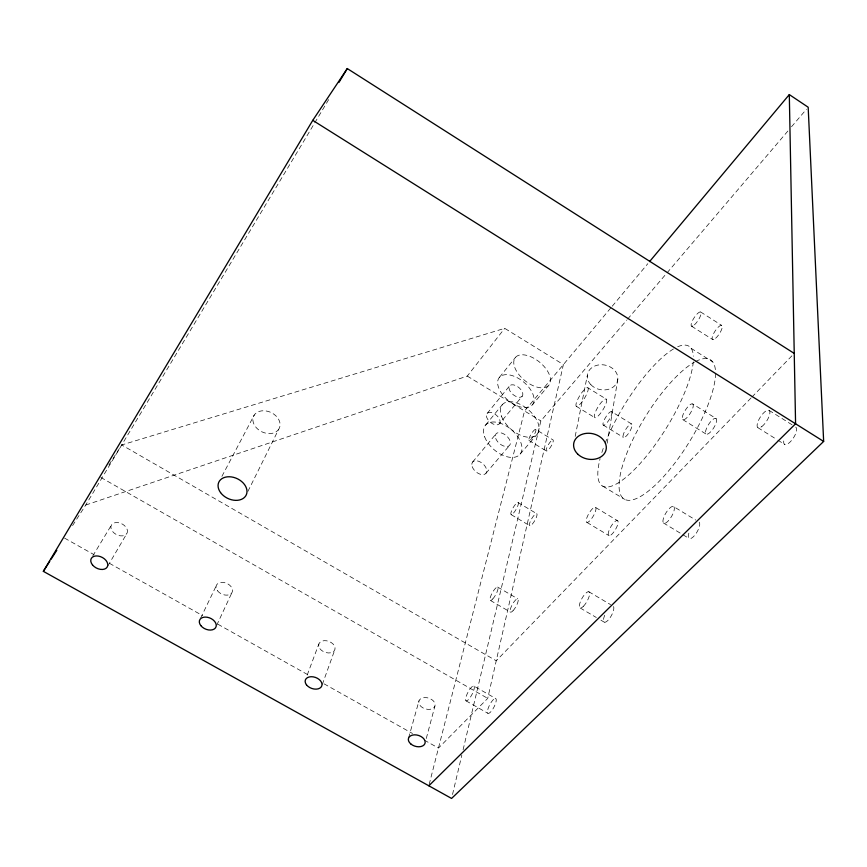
<?xml version="1.0" encoding="UTF-8"?>
<svg xmlns="http://www.w3.org/2000/svg" width="867" height="867" viewBox="0 0 867 867"><rect width="100%" height="100%" fill="white"/><g stroke="black" fill="none" stroke-linecap="round" stroke-linejoin="round"><path stroke-width="0.65" stroke-dasharray="4.33 3.25" d="M607.171 443.21L617.803 379.269M575.189 436.394L587.295 375.563M424.31 740.136L438.464 748.08L487.72 698.368L563.387 364.584L504.713 328.333L121.727 444.966L108.072 466.251M452.52 794.497L461.851 755.027M463.097 749.771L540.867 420.918L626.754 320.118M429.165 784.483L524.568 410.98L611.365 307.243M426.271 738.5L434.866 706.258A8.399 5.636 16.7 0 0 424.873 697.567A8.399 5.636 16.7 0 0 421.113 706.616A8.399 5.636 16.7 0 0 434.866 706.258M408.595 737.98L419.021 700.742M322.275 684.572L334.868 649.621M307.189 675.1L318.839 644.04M216.696 625.302L232.41 591.587M200.656 618.084L216.848 584.542M247.908 491.405L278.632 429.403A14.186 10.686 25.5 0 0 265.692 410.904A14.186 10.686 25.5 0 0 255.104 426.206A14.186 10.686 25.5 0 0 278.632 429.403M221.919 476.351L254.248 415.033M107.822 565.988L126.82 533.563A8.789 6.015 27.1 0 0 118.183 522.649A8.789 6.015 27.1 0 0 112.569 531.46A8.789 6.015 27.1 0 0 126.82 533.563M72.6 525.586L85.714 505.06L329.872 97.603M92.758 555.996L111.54 524.914M85.714 505.06L467.27 376.083L504.713 328.333M499.5 377.264L515.572 357.28M487.135 413.472L509.688 385.782M485.607 425.047L502.318 404.672M499.414 423.79A8.02 4.66 39.6 0 0 492.792 412.995A8.02 4.66 39.6 0 0 487.568 419.151A8.02 4.66 39.6 0 0 499.414 423.79L522.205 396.252A8.161 4.563 39.5 0 0 515.356 385.414A8.161 4.563 39.5 0 0 510.24 391.44A8.161 4.563 39.5 0 0 522.205 396.252M472.634 462.035L496.065 433.836M612.232 306.214L647.822 263.676M532.425 404.802A21.469 11.997 39.5 0 0 514.196 376.311A21.469 11.997 39.5 0 0 500.963 392.328A21.469 11.997 39.5 0 0 532.425 404.802L548.93 385.111A21.729 11.802 39.4 0 0 530.268 356.532A21.729 11.802 39.4 0 0 517.252 372.301A21.729 11.802 39.4 0 0 548.93 385.111M485.964 473.295L509.666 445.27M627.632 319.089L666.192 273.842M667.07 272.812L788.016 130.884M791.517 126.766L806.418 109.285M520.146 454.091L537.345 434.031M750.995 398.029L496.238 660.784L121.727 444.966M751.938 397.053L792.351 355.362M64.581 538.125L94.069 554.685M109.405 563.29L202.575 615.613M217.91 624.229L308.728 675.22M324.063 683.835L412.519 733.504M100.875 477.457L487.72 698.368M465.947 700.796L487.893 713.292M473.913 686.079A8.377 2.287 -62.2 0 1 469.6 698.26A8.377 2.287 -62.2 0 1 466.316 695.995A8.377 2.287 -62.2 0 1 473.913 686.079L495.783 698.574A8.356 2.428 -62.5 0 1 491.632 710.81A8.356 2.428 -62.5 0 1 488.132 708.437A8.356 2.428 -62.5 0 1 495.783 698.574M490.375 600.419L510.533 612.178M497.658 587.067L517.762 598.837M580.164 607.973L596.312 617.488M600.929 620.198L604.386 622.235M588.78 591.727L610.606 604.646M511.237 514.684L529.889 525.781M517.957 502.47L536.543 513.578M586.97 522.433L609.1 535.708M595.716 507.542A8.703 2.558 -59.7 0 1 590.145 520.428A8.703 2.558 -59.7 0 1 587.36 516.494A8.703 2.558 -59.7 0 1 595.716 507.542L617.803 520.85A8.681 2.709 -59.8 0 1 612.351 533.758A8.681 2.709 -59.8 0 1 609.338 529.694A8.681 2.709 -59.8 0 1 617.803 520.85M528.924 440.414L546.243 450.916M602.814 486.159L624.608 499.349M663.407 522.942L681.852 534.105M683.012 534.809L688.766 538.299M467.27 376.083L540.867 420.918M673.854 506.74A9.689 3.305 -59.3 0 1 668.067 521.1A9.689 3.305 -59.3 0 1 664.024 516.732A9.689 3.305 -59.3 0 1 673.854 506.74L695.746 520.059M535.849 429.501A6.502 1.485 -59 0 1 531.46 438.854A6.502 1.485 -59 0 1 529.856 436.545A6.502 1.485 -59 0 1 535.849 429.501L553.168 440.024A6.481 1.582 -59 0 1 548.854 449.399A6.481 1.582 -59 0 1 547.11 447.004A6.481 1.582 -59 0 1 553.168 440.024M576.208 406.233L594.621 417.526M603.215 425.047L623.319 437.369M611.712 411.738A7.911 2.124 -58.5 0 1 606.705 423.053A7.911 2.124 -58.5 0 1 604.006 420.408A7.911 2.124 -58.5 0 1 611.712 411.738L631.805 424.104A7.89 2.254 -58.5 0 1 626.895 435.44A7.89 2.254 -58.5 0 1 624.012 432.687A7.89 2.254 -58.5 0 1 631.805 424.104M587.924 387.82A10.935 2.688 -58.4 0 1 580.857 403.318A10.935 2.688 -58.4 0 1 577.455 399.99A10.935 2.688 -58.4 0 1 587.924 387.82L606.326 399.167A10.913 2.85 -58.4 0 1 599.39 414.697A10.913 2.85 -58.4 0 1 595.748 411.229A10.913 2.85 -58.4 0 1 606.326 399.167M682.741 419.595L706.052 434.053M692.755 403.989A9.277 2.926 -57.8 0 1 687.314 417.222A9.277 2.926 -57.8 0 1 683.218 414.209A9.277 2.926 -57.8 0 1 692.755 403.989L716.055 418.512A9.244 3.1 -57.8 0 1 710.745 431.766A9.244 3.1 -57.8 0 1 706.41 428.601A9.244 3.1 -57.8 0 1 716.055 418.512M757.899 427.68L776.778 439.482M777.883 440.176L784.548 444.337M691.086 348.285L712.782 361.951M769.083 410.373L792.395 425.003M691.541 326.176L712.652 339.528M700.623 311.968L721.723 325.374M695.562 361.539A81.942 25.327 -58.2 0 1 715.524 372.225M715.535 373.374A81.942 25.327 -58.2 0 1 657.5 482.984A81.942 25.327 -58.2 0 1 622.874 464.549A81.942 25.327 -58.2 0 1 694.434 362.146M677.691 346.778A82.17 23.897 -58.2 0 1 693.394 356.229M693.275 361.886A82.17 23.897 -58.2 0 1 636.27 467.681A82.17 23.897 -58.2 0 1 600.094 458.676M601.861 452.531A82.17 23.897 -58.2 0 1 604.104 445.974M605.123 443.286A82.17 23.897 -58.2 0 1 673.464 348.967M699.203 522.162A9.656 3.501 -59.4 0 1 697.35 531.449A9.656 3.501 -59.4 0 1 689.948 538.743A9.656 3.501 -59.4 0 1 689.276 531.937M613.543 606.532A9.179 3.1 -61.1 0 1 610.877 616.491A9.179 3.1 -61.1 0 1 604.169 622.127A9.179 3.1 -61.1 0 1 605.697 613.121M795.722 427.095A10.274 3.956 -57.1 0 1 794.41 436.318A10.274 3.956 -57.1 0 1 786.044 444.565A10.274 3.956 -57.1 0 1 784.494 438.149M217.509 590.795A8.616 5.906 23.5 0 0 231.749 592.974A8.616 5.906 23.5 0 0 223.675 582.451A8.616 5.906 23.5 0 0 217.509 590.795M319.89 648.7A8.486 5.787 19.9 0 0 334.12 650.944A8.486 5.787 19.9 0 0 326.577 640.789A8.486 5.787 19.9 0 0 319.89 648.7M590.947 384.785A15.378 12.496 10.8 0 0 616.979 382.434A15.378 12.496 10.8 0 0 599.747 364.801A15.378 12.496 10.8 0 0 590.947 384.785M472.19 466.63A8.724 5.3 40.5 0 0 484.87 474.173A8.724 5.3 40.5 0 0 480.784 462.263A8.724 5.3 40.5 0 0 472.19 466.63M495.707 438.409A8.887 5.202 40.3 0 0 508.582 446.126A8.887 5.202 40.3 0 0 504.247 434.204A8.887 5.202 40.3 0 0 495.707 438.409M484.675 436.87A22.564 13.222 40.3 0 0 517.426 456.291A22.564 13.222 40.3 0 0 506.187 425.968A22.564 13.222 40.3 0 0 484.675 436.87M501.549 416.431A22.856 13.027 40.2 0 0 534.646 436.188A22.856 13.027 40.2 0 0 522.953 405.843A22.856 13.027 40.2 0 0 501.549 416.431M513.004 610.758A7.597 2.092 -61 0 0 518.141 599.249A7.597 2.092 -61 0 0 511.313 606.521A7.597 2.092 -61 0 0 513.004 610.758M492.781 598.956A7.608 1.972 -60.9 0 0 498.016 587.468A7.608 1.972 -60.9 0 0 491.275 594.816A7.608 1.972 -60.9 0 0 492.781 598.956M532.24 524.188A6.979 1.81 -59.9 0 0 536.933 513.849A6.979 1.81 -59.9 0 0 530.506 520.991A6.979 1.81 -59.9 0 0 532.24 524.188M513.535 513.047A7.001 1.712 -59.8 0 0 518.314 502.73A7.001 1.712 -59.8 0 0 511.963 509.937A7.001 1.712 -59.8 0 0 513.535 513.047M694.445 324.832A8.432 2.395 -56.8 0 0 701.035 312.478A8.432 2.395 -56.8 0 0 692.82 319.934A8.432 2.395 -56.8 0 0 694.445 324.832M583.48 606.217A9.212 2.926 -60.9 0 0 589.365 592.226A9.212 2.926 -60.9 0 0 580.619 601.134A9.212 2.926 -60.9 0 0 583.48 606.217M761.822 426.575A10.306 3.739 -57.2 0 0 769.723 411.175A10.306 3.739 -57.2 0 0 759.004 419.368A10.306 3.739 -57.2 0 0 761.822 426.575M715.633 338.249A8.41 2.536 -56.7 0 0 722.168 325.894A8.41 2.536 -56.7 0 0 713.801 333.221A8.41 2.536 -56.7 0 0 715.633 338.249"/><path stroke-width="1.3" d="M649.556 261.606L789.306 94.59L808.174 107.226L823.65 441.433L451.577 798.442L43.35 571.342L312.759 120.35L347.277 68.558L794.237 353.422M338.921 82.495L347.277 68.558M43.35 571.342L49.722 561.372M51.131 559.161L56.799 550.307M428.84 785.784L795.581 423.79L789.306 94.59M312.759 120.35L823.65 441.433M92.498 564.916A9.049 6.058 26.8 0 0 107.14 567.148A9.049 6.058 26.8 0 0 98.166 556.05A9.049 6.058 26.8 0 0 92.498 564.916M200.819 625.606A8.876 5.95 23.3 0 0 215.46 627.914A8.876 5.95 23.3 0 0 207.072 617.217A8.876 5.95 23.3 0 0 200.819 625.606M306.441 684.778A8.735 5.82 19.9 0 0 321.061 687.152A8.735 5.82 19.9 0 0 313.236 676.856A8.735 5.82 19.9 0 0 306.441 684.778M410.774 743.919A8.637 5.668 16.8 0 0 424.895 743.658A8.637 5.668 16.8 0 0 414.578 734.837A8.637 5.668 16.8 0 0 410.774 743.919M220.543 492.575A15.14 10.946 25.1 0 0 245.545 496.173A15.14 10.946 25.1 0 0 231.5 476.937A15.14 10.946 25.1 0 0 220.543 492.575M577.574 453.929A16.495 12.94 11.5 0 0 605.415 451.815A16.495 12.94 11.5 0 0 586.872 433.305A16.495 12.94 11.5 0 0 577.574 453.929"/></g></svg>
